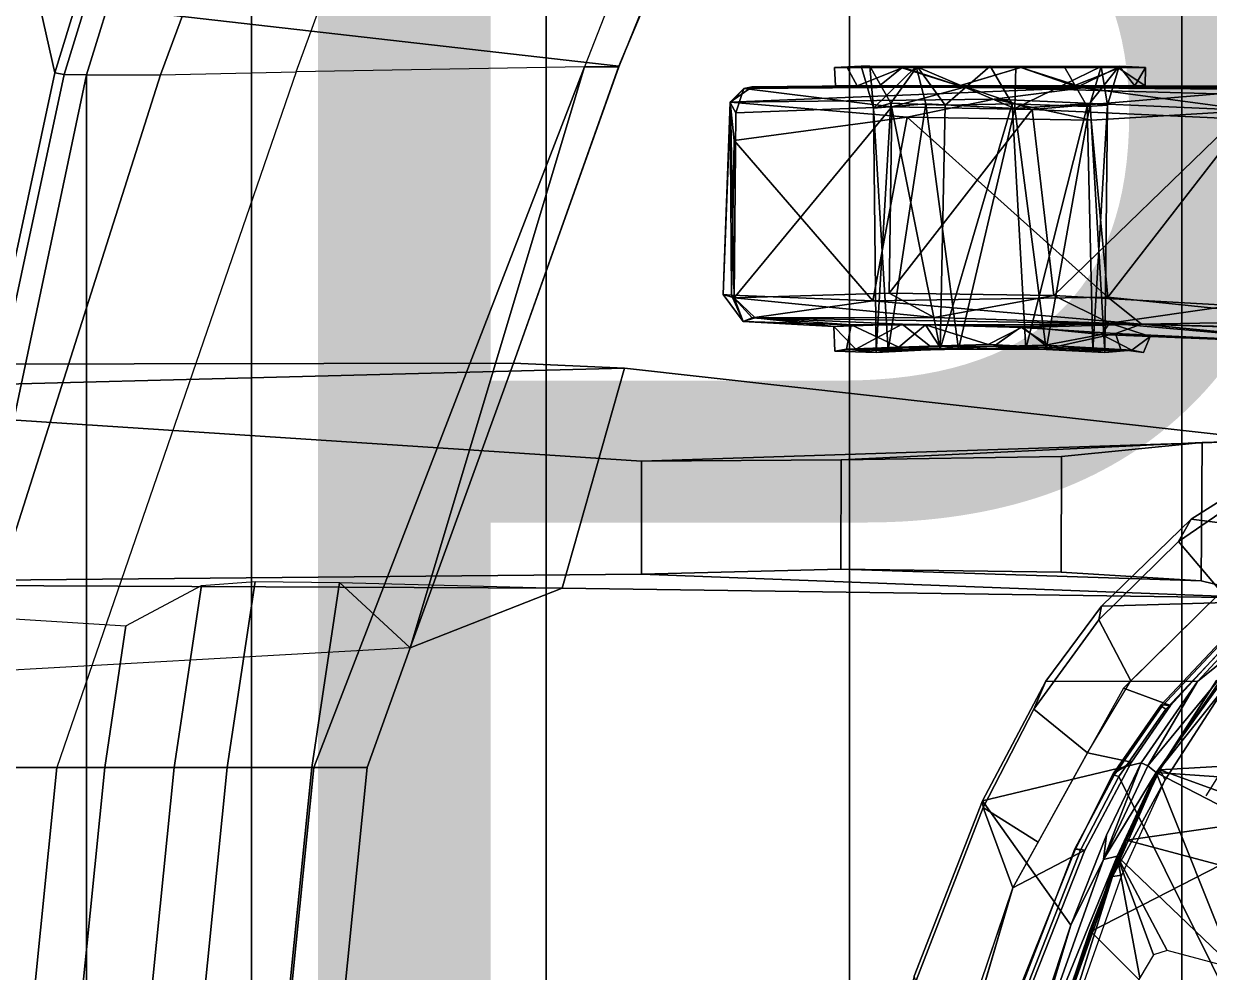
# Model space of a CAD drawing. Header units: inches. Extents: x -15.6 to 12, y -13.7 to 13.7.
# Drawn here: x -6.215 to -4.425, y 3.1 to 4.533 of the extents above; entities that cross this region are included whole.
import ezdxf

# ---------------------------------------------------------------- set-up
doc = ezdxf.new("R2010")
doc.units = ezdxf.units.IN
doc.header["$MEASUREMENT"] = 0
for name, color, linetype in [('SEAT-CHASSIS', 5, 'Continuous'), ('SEAT-FABRIC', 5, 'Continuous'), ('SEAT-FRAME', 5, 'Continuous'), ('SEAT-PROD_NO', 7, 'Continuous')]:
    doc.layers.add(name, color=color, linetype=linetype)
doc.styles.get("Standard").update_dxf_attribs({"font": 'arial.ttf'})

msp = doc.modelspace()

# ---------------------------------------------------------------- linework, layer by layer
at = {"layer": 'SEAT-CHASSIS'}
for points in [[(-4.4716, 3.7507, 13.9307), (-4.3994, 3.7998, 13.9459), (-4.3648, 3.8396, 13.8377), (-4.4525, 3.7843, 13.8168)], [(-4.4525, 3.7843, 13.8168), (-4.3648, 3.8396, 13.8377), (-4.1238, 3.786, 13.2692), (-4.1934, 3.7514, 13.2775)], [(-4.4072, 3.6745, 14.0016), (-4.305, 3.7283, 14.0231), (-4.3994, 3.7998, 13.9459), (-4.4716, 3.7507, 13.9307)], [(-4.5876, 3.6531, 13.7873), (-4.5919, 3.6325, 13.9054), (-4.4716, 3.7507, 13.9307), (-4.4525, 3.7843, 13.8168)], [(-4.3297, 3.6606, 13.303), (-4.5876, 3.6531, 13.7873), (-4.4525, 3.7843, 13.8168), (-4.1934, 3.7514, 13.2775)], [(-4.5919, 3.6325, 13.9054), (-4.5436, 3.5399, 13.9738), (-4.4072, 3.6745, 14.0016), (-4.4716, 3.7507, 13.9307)], [(-4.3947, 3.5994, 13.9614), (-4.4072, 3.6745, 14.0016), (-4.5546, 3.529, 13.9716), (-4.4837, 3.5027, 13.9377)], [(-4.6896, 3.4974, 13.8846), (-4.5919, 3.6325, 13.9054), (-4.5876, 3.6531, 13.7873), (-4.6715, 3.5394, 13.7697)], [(-4.6715, 3.5394, 13.7697), (-4.5876, 3.6531, 13.7873), (-4.3297, 3.6606, 13.303), (-4.4428, 3.5392, 13.3057)], [(-4.3297, 3.6606, 13.303), (-4.3537, 3.6113, 13.2921), (-4.4428, 3.5392, 13.3057)], [(-4.6086, 3.4314, 13.961), (-4.5436, 3.5399, 13.9738), (-4.5919, 3.6325, 13.9054), (-4.6896, 3.4974, 13.8846)], [(-4.5178, 3.4119, 13.2917), (-4.3537, 3.6113, 13.2921), (-4.505, 3.4015, 13.2835)], [(-4.3537, 3.6113, 13.2921), (-4.5178, 3.4119, 13.2917), (-4.4428, 3.5392, 13.3057)], [(-4.2579, 3.3845, 13.2366), (-4.505, 3.4015, 13.2835), (-4.3537, 3.6113, 13.2921)], [(-4.5278, 3.4162, 13.3059), (-4.7675, 3.3589, 13.7502), (-4.6715, 3.5394, 13.7697), (-4.4428, 3.5392, 13.3057)], [(-4.7675, 3.3589, 13.7502), (-4.7661, 3.349, 13.87), (-4.6896, 3.4974, 13.8846), (-4.6715, 3.5394, 13.7697)], [(-4.5426, 3.4171, 13.9204), (-4.4837, 3.5027, 13.9377), (-4.5546, 3.529, 13.9716), (-4.6086, 3.4314, 13.961)], [(-4.4428, 3.5392, 13.3057), (-4.5178, 3.4119, 13.2917), (-4.5278, 3.4162, 13.3059)], [(-4.7661, 3.349, 13.87), (-4.6833, 3.2962, 13.9463), (-4.6086, 3.4314, 13.961), (-4.6896, 3.4974, 13.8846)], [(-4.5426, 3.4171, 13.9204), (-4.6086, 3.4314, 13.961), (-4.7213, 3.2276, 13.9388), (-4.6126, 3.2844, 13.907)], [(-4.5801, 3.3072, 13.2981), (-4.6339, 3.171, 13.2902), (-4.7675, 3.3589, 13.7502), (-4.5278, 3.4162, 13.3059)], [(-4.5278, 3.4162, 13.3059), (-4.5848, 3.2701, 13.2819), (-4.5801, 3.3072, 13.2981)], [(-4.5178, 3.4119, 13.2917), (-4.5848, 3.2701, 13.2819), (-4.5278, 3.4162, 13.3059)], [(-4.5848, 3.2701, 13.2819), (-4.5178, 3.4119, 13.2917), (-4.505, 3.4015, 13.2835)], [(-4.5638, 3.2753, 13.275), (-4.5848, 3.2701, 13.2819), (-4.505, 3.4015, 13.2835)], [(-4.3868, 3.1058, 13.2174), (-4.5638, 3.2753, 13.275), (-4.505, 3.4015, 13.2835)], [(-4.505, 3.4015, 13.2835), (-4.3062, 3.2987, 13.23), (-4.3868, 3.1058, 13.2174)], [(-4.505, 3.4015, 13.2835), (-4.2579, 3.3845, 13.2366), (-4.3062, 3.2987, 13.23)], [(-4.8831, 3.0474, 13.8466), (-4.7661, 3.349, 13.87), (-4.7675, 3.3589, 13.7502), (-4.8707, 3.0939, 13.7307)], [(-4.7945, 3.0115, 13.9244), (-4.7213, 3.2276, 13.9388), (-4.7661, 3.349, 13.87), (-4.8831, 3.0474, 13.8466)], [(-4.7657, 2.7704, 13.2715), (-4.8707, 3.0939, 13.7307), (-4.7675, 3.3589, 13.7502), (-4.6339, 3.171, 13.2902)], [(-4.7661, 3.349, 13.87), (-4.7213, 3.2276, 13.9388), (-4.6833, 3.2962, 13.9463), (-4.7661, 3.349, 13.87)], [(-4.6339, 3.171, 13.2902), (-4.5801, 3.3072, 13.2981), (-4.5848, 3.2701, 13.2819)], [(-4.7704, 3.0612, 13.9307), (-4.726, 2.9976, 13.8919), (-4.6126, 3.2844, 13.907), (-4.7213, 3.2276, 13.9388)], [(-4.74, 2.7639, 13.2506), (-4.5638, 3.2753, 13.275), (-4.5297, 3.0913, 13.2425)], [(-4.5638, 3.2753, 13.275), (-4.74, 2.7639, 13.2506), (-4.7117, 2.9134, 13.2641)], [(-4.7117, 2.9134, 13.2641), (-4.5848, 3.2701, 13.2819), (-4.5638, 3.2753, 13.275)], [(-4.7117, 2.9134, 13.2641), (-4.6339, 3.171, 13.2902), (-4.5848, 3.2701, 13.2819)], [(-4.4886, 3.133, 13.2411), (-4.5638, 3.2753, 13.275), (-4.3868, 3.1058, 13.2174)], [(-4.5638, 3.2753, 13.275), (-4.5092, 3.1264, 13.2443), (-4.5297, 3.0913, 13.2425)], [(-4.5638, 3.2753, 13.275), (-4.4886, 3.133, 13.2411), (-4.5092, 3.1264, 13.2443)], [(-4.8195, 2.8948, 13.9226), (-4.7213, 3.2276, 13.9388), (-4.9146, 2.6572, 13.9008)], [(-4.7657, 2.7704, 13.2715), (-4.6339, 3.171, 13.2902), (-4.7117, 2.9134, 13.2641)]]:
    msp.add_3dface(points, dxfattribs=at)
at = {"layer": 'SEAT-FABRIC'}
for points in [[(-3.8227, -8.3532, 18.4832), (-3.8227, 8.3532, 18.4832), (-4.4663, 7.8949, 18.3444), (-4.4663, -7.8949, 18.3444)], [(-4.9682, -7.359, 18.1991), (-4.4663, -7.8949, 18.3444), (-4.4663, 7.8949, 18.3444), (-4.9682, 7.359, 18.1991)], [(-4.9682, -7.359, 18.1991), (-4.9682, 7.359, 18.1991), (-5.4261, 6.6279, 18.0299), (-5.4261, -6.6279, 18.0299)], [(-5.8711, -5.2618, 17.8643), (-5.4261, -6.6279, 18.0299), (-5.4261, 6.6279, 18.0299), (-5.8711, 5.2618, 17.8643)], [(-6.1203, 4.4558, 17.7516), (-5.8711, 5.2618, 17.8643), (-5.9021, 5.2784, 17.835), (-6.1541, 4.4562, 17.7202)], [(-5.8711, -5.2618, 17.8643), (-5.8711, 5.2618, 17.8643), (-6.1203, 4.4558, 17.7516), (-6.1203, -4.4558, 17.7516)], [(-6.1203, 4.4558, 17.7516), (-6.1541, 4.4562, 17.7202), (-6.3785, 3.4092, 17.6069), (-6.3411, 3.4092, 17.6369)], [(-6.3411, -3.4092, 17.6369), (-6.1203, -4.4558, 17.7516), (-6.1203, 4.4558, 17.7516), (-6.3411, 3.4092, 17.6369)]]:
    msp.add_3dface(points, dxfattribs=at)
at = {"layer": 'SEAT-FRAME'}
for points in [[(-5.9626, 6.5336, 18.3241), (-6.3525, 5.2756, 18.2071), (-6.1684, 4.4586, 17.757), (-5.9157, 5.2833, 17.8718)], [(-5.9021, 5.2784, 17.835), (-5.9157, 5.2833, 17.8718), (-6.1684, 4.4586, 17.757), (-6.1541, 4.4562, 17.7202)], [(-5.8039, 4.4602, 17.6445), (-5.5045, 5.279, 17.7363), (-5.0496, 5.2813, 17.4089), (-5.3684, 4.4678, 17.2925)], [(-5.3164, 4.4678, 17.1928), (-4.987, 5.2821, 17.3024), (-5.0496, 5.2813, 17.4089), (-5.3684, 4.4678, 17.2925)], [(-4.987, 5.2821, 17.3024), (-5.3164, 4.4678, 17.1928), (-5.3163, 4.4685, 17.0844), (-4.971, 5.295, 17.1858)], [(-6.1684, 4.4586, 17.757), (-6.3525, 5.2756, 18.2071), (-6.8052, 3.4089, 18.0014), (-6.393, 3.4088, 17.6436)], [(-6.0087, 4.4555, 17.7356), (-5.7037, 5.2784, 17.834), (-5.8711, 5.2618, 17.8643), (-6.1203, 4.4558, 17.7516)], [(-5.8039, 4.4602, 17.6445), (-5.5045, 5.279, 17.7363), (-5.7037, 5.2784, 17.834), (-6.0087, 4.4555, 17.7356)], [(-6.7582, 4.6332, 17.6613), (-5.2427, 4.6447, 17.106), (-5.3163, 4.4685, 17.0844)], [(-5.3163, 4.4685, 17.0844), (-5.4757, 4.0201, 17.0638), (-6.9077, 4.0177, 17.5897), (-6.7582, 4.6332, 17.6613)], [(-6.1684, 4.4586, 17.757), (-6.393, 3.4088, 17.6436), (-6.3785, 3.4092, 17.6069), (-6.1541, 4.4562, 17.7202)], [(-6.3411, 3.4092, 17.6369), (-6.0087, 4.4555, 17.7356), (-5.8039, 4.4602, 17.6445), (-6.1651, 3.4092, 17.5628)], [(-5.7771, 3.4092, 17.2207), (-5.3684, 4.4678, 17.2925), (-5.8039, 4.4602, 17.6445), (-6.1651, 3.4092, 17.5628)], [(-5.7771, 3.4092, 17.2207), (-5.6963, 3.4092, 17.0208), (-5.6317, 3.5901, 17.0554), (-5.3684, 4.4678, 17.2925)], [(-5.4757, 4.0201, 17.0638), (-5.3164, 4.4678, 17.1928), (-5.3684, 4.4678, 17.2925), (-5.6317, 3.5901, 17.0554)], [(-5.4757, 4.0201, 17.0638), (-5.3163, 4.4685, 17.0844), (-5.3164, 4.4678, 17.1928)], [(-4.8676, 4.4684, 15.8815), (-4.9506, 4.4685, 15.7528), (-4.9907, 4.4666, 15.7514)], [(-4.9718, 4.4665, 15.6239), (-4.9907, 4.4666, 15.7514), (-4.9506, 4.4685, 15.7528)], [(-4.9718, 4.4665, 15.6239), (-4.887, 4.4669, 15.5176), (-4.9568, 4.439, 15.5798)], [(-4.9568, 4.439, 15.5798), (-4.887, 4.4669, 15.5176), (-4.8021, 4.439, 15.48)], [(-4.9317, 4.405, 15.7519), (-4.9375, 4.4685, 15.6388), (-4.9506, 4.4685, 15.7528)], [(-4.9506, 4.4685, 15.7528), (-4.8676, 4.4684, 15.8815), (-4.9317, 4.405, 15.7519)], [(-4.9375, 4.4685, 15.6388), (-4.9317, 4.405, 15.7519), (-4.906, 4.4127, 15.6148)], [(-4.906, 4.4127, 15.6148), (-4.8661, 4.4684, 15.5489), (-4.9375, 4.4685, 15.6388)], [(-4.8676, 4.4684, 15.8815), (-4.8529, 4.4117, 15.8654), (-4.9317, 4.405, 15.7519)], [(-4.8024, 4.4391, 15.9481), (-4.889, 4.4662, 15.9136), (-4.9227, 4.439, 15.8811)], [(-4.8661, 4.4684, 15.5489), (-4.906, 4.4127, 15.6148), (-4.8235, 4.4095, 15.5505)], [(-4.889, 4.4662, 15.9136), (-4.8024, 4.4391, 15.9481), (-4.7097, 4.4669, 15.9459)], [(-4.7557, 4.4685, 15.5174), (-4.7094, 4.4664, 15.4787), (-4.887, 4.4669, 15.5176)], [(-4.7094, 4.4664, 15.4787), (-4.8021, 4.439, 15.48), (-4.887, 4.4669, 15.5176)], [(-4.8529, 4.4117, 15.8654), (-4.8676, 4.4684, 15.8815), (-4.7187, 4.4045, 15.8901)], [(-4.7187, 4.4045, 15.8901), (-4.8676, 4.4684, 15.8815), (-4.7169, 4.4684, 15.909)], [(-4.8235, 4.4095, 15.5505), (-4.7557, 4.4685, 15.5174), (-4.8661, 4.4684, 15.5489)], [(-4.7226, 4.4119, 15.5373), (-4.7557, 4.4685, 15.5174), (-4.8235, 4.4095, 15.5505)], [(-4.6212, 4.4384, 15.9152), (-4.7097, 4.4669, 15.9459), (-4.8024, 4.4391, 15.9481)], [(-4.8021, 4.439, 15.48), (-4.7094, 4.4664, 15.4787), (-4.6295, 4.4389, 15.5099)], [(-4.7557, 4.4685, 15.5174), (-4.6439, 4.4683, 15.5467), (-4.7094, 4.4664, 15.4787)], [(-4.5883, 4.4684, 15.826), (-4.6047, 4.4122, 15.812), (-4.7187, 4.4045, 15.8901)], [(-4.7187, 4.4045, 15.8901), (-4.7169, 4.4684, 15.909), (-4.5883, 4.4684, 15.826)], [(-4.5632, 4.4664, 15.8541), (-4.7097, 4.4669, 15.9459), (-4.6212, 4.4384, 15.9152)], [(-4.7094, 4.4664, 15.4787), (-4.6439, 4.4683, 15.5467), (-4.5593, 4.4667, 15.5825)], [(-4.7094, 4.4664, 15.4787), (-4.5593, 4.4667, 15.5825), (-4.6295, 4.4389, 15.5099)], [(-4.5608, 4.4686, 15.6753), (-4.5593, 4.4667, 15.5825), (-4.6439, 4.4683, 15.5467)], [(-4.6095, 4.4079, 15.6097), (-4.5608, 4.4686, 15.6753), (-4.6439, 4.4683, 15.5467)], [(-4.5375, 4.439, 15.6237), (-4.6295, 4.4389, 15.5099), (-4.5593, 4.4667, 15.5825)], [(-4.6212, 4.4384, 15.9152), (-4.5216, 4.4391, 15.7606), (-4.5632, 4.4664, 15.8541)], [(-4.5608, 4.4686, 15.6753), (-4.6095, 4.4079, 15.6097), (-4.5787, 4.4095, 15.7141)], [(-4.5883, 4.4684, 15.826), (-4.5787, 4.4095, 15.7141), (-4.6047, 4.4122, 15.812)], [(-4.5883, 4.4684, 15.826), (-4.5214, 4.4664, 15.7141), (-4.5608, 4.4686, 15.6753)], [(-4.5883, 4.4684, 15.826), (-4.5608, 4.4686, 15.6753), (-4.5787, 4.4095, 15.7141)], [(-4.5214, 4.4664, 15.7141), (-4.5632, 4.4664, 15.8541), (-4.5216, 4.4391, 15.7606)], [(-4.5593, 4.4667, 15.5825), (-4.5608, 4.4686, 15.6753), (-4.5214, 4.4664, 15.7141)], [(-4.5593, 4.4667, 15.5825), (-4.5214, 4.4664, 15.7141), (-4.5375, 4.439, 15.6237)], [(-4.5214, 4.4664, 15.7141), (-4.5216, 4.4391, 15.7606), (-4.5375, 4.439, 15.6237)], [(-6.3411, 3.4092, 17.6369), (-6.1203, 4.4558, 17.7516), (-6.0087, 4.4555, 17.7356), (-6.3411, 3.4092, 17.6369)], [(-5.1277, 4.4349, 15.5129), (-5.1484, 4.4144, 15.9306), (-5.115, 4.4374, 15.9072)], [(-5.1484, 4.4144, 15.9306), (-4.6155, 4.4357, 16.1602), (-5.115, 4.4374, 15.9072)], [(-4.7499, 4.4189, 16.1322), (-4.6155, 4.4357, 16.1602), (-5.1484, 4.4144, 15.9306)], [(-5.1484, 4.4144, 15.9306), (-5.1277, 4.4349, 15.5129), (-5.1479, 4.4126, 15.5063)], [(-5.1396, 4.3981, 15.4793), (-5.1479, 4.4126, 15.5063), (-5.1277, 4.4349, 15.5129)], [(-5.1396, 4.3981, 15.4793), (-5.1277, 4.4349, 15.5129), (-4.9045, 4.4072, 15.3555)], [(-4.9045, 4.4072, 15.3555), (-5.1277, 4.4349, 15.5129), (-4.7926, 4.4376, 15.3564)], [(-4.6155, 4.4357, 16.1602), (-4.8024, 4.4391, 15.9481), (-5.115, 4.4374, 15.9072)], [(-4.9045, 4.4072, 15.3555), (-4.7926, 4.4376, 15.3564), (-4.6924, 4.403, 15.2783)], [(-4.6155, 4.4357, 16.1602), (-4.6212, 4.4384, 15.9152), (-4.8024, 4.4391, 15.9481)], [(-4.7926, 4.4376, 15.3564), (-4.8021, 4.439, 15.48), (-4.6295, 4.4389, 15.5099)], [(-4.7926, 4.4376, 15.3564), (-4.6295, 4.4389, 15.5099), (-3.7352, 4.4331, 15.2415)], [(-3.7352, 4.4331, 15.2415), (-4.4117, 4.427, 15.2472), (-4.7926, 4.4376, 15.3564)], [(-4.7926, 4.4376, 15.3564), (-4.4117, 4.427, 15.2472), (-4.6924, 4.403, 15.2783)], [(-4.7499, 4.4189, 16.1322), (-4.3594, 4.4019, 16.272), (-4.6155, 4.4357, 16.1602)], [(-4.4117, 4.427, 15.2472), (-4.3842, 4.3892, 15.2209), (-4.6924, 4.403, 15.2783)], [(-3.7352, 4.4331, 15.2415), (-4.6295, 4.4389, 15.5099), (-4.5375, 4.439, 15.6237)], [(-3.6569, 4.438, 16.3089), (-4.5216, 4.4391, 15.7606), (-4.6212, 4.4384, 15.9152)], [(-4.6155, 4.4357, 16.1602), (-3.6569, 4.438, 16.3089), (-4.6212, 4.4384, 15.9152)], [(-3.6569, 4.438, 16.3089), (-4.6155, 4.4357, 16.1602), (-3.9675, 4.4297, 16.3262)], [(-4.6155, 4.4357, 16.1602), (-4.3594, 4.4019, 16.272), (-3.9675, 4.4297, 16.3262)], [(-4.5375, 4.439, 15.6237), (-4.5216, 4.4391, 15.7606), (-3.7352, 4.4331, 15.2415)], [(-3.7352, 4.4331, 15.2415), (-4.5216, 4.4391, 15.7606), (-3.6569, 4.438, 16.3089)], [(-5.1479, 4.4126, 15.5063), (-5.1589, 4.1235, 15.713), (-5.1484, 4.4144, 15.9306)], [(-5.1589, 4.1235, 15.713), (-5.1464, 4.1226, 15.9447), (-5.1484, 4.4144, 15.9306)], [(-5.1479, 4.4126, 15.5063), (-5.1422, 4.1187, 15.4805), (-5.1589, 4.1235, 15.713)], [(-4.7499, 4.4189, 16.1322), (-5.1484, 4.4144, 15.9306), (-4.8811, 4.3915, 16.088)], [(-5.1464, 4.1226, 15.9447), (-5.1421, 4.3565, 15.9532), (-5.1484, 4.4144, 15.9306)], [(-5.1484, 4.4144, 15.9306), (-5.1421, 4.3565, 15.9532), (-4.8811, 4.3915, 16.088)], [(-5.1396, 4.3981, 15.4793), (-5.1422, 4.1187, 15.4805), (-5.1479, 4.4126, 15.5063)], [(-5.1422, 4.1187, 15.4805), (-4.9045, 4.4072, 15.3555), (-4.9082, 4.1256, 15.3528)], [(-4.9045, 4.4072, 15.3555), (-5.1422, 4.1187, 15.4805), (-5.1396, 4.3981, 15.4793)], [(-4.906, 4.4127, 15.6148), (-4.9317, 4.405, 15.7519), (-4.9279, 4.0361, 15.6612)], [(-4.9096, 4.0386, 15.8042), (-4.9317, 4.405, 15.7519), (-4.8529, 4.4117, 15.8654)], [(-4.9317, 4.405, 15.7519), (-4.9096, 4.0386, 15.8042), (-4.9279, 4.0361, 15.6612)], [(-4.906, 4.4127, 15.6148), (-4.9279, 4.0361, 15.6612), (-4.8314, 4.0412, 15.5526)], [(-4.8529, 4.4117, 15.8654), (-4.8035, 4.0414, 15.8859), (-4.9096, 4.0386, 15.8042)], [(-4.9045, 4.4072, 15.3555), (-4.6924, 4.403, 15.2783), (-4.9082, 4.1256, 15.3528)], [(-4.8314, 4.0412, 15.5526), (-4.8235, 4.4095, 15.5505), (-4.906, 4.4127, 15.6148)], [(-4.8811, 4.3915, 16.088), (-4.6033, 4.387, 16.2026), (-4.7499, 4.4189, 16.1322)], [(-4.7187, 4.4045, 15.8901), (-4.8035, 4.0414, 15.8859), (-4.8529, 4.4117, 15.8654)], [(-4.8235, 4.4095, 15.5505), (-4.8314, 4.0412, 15.5526), (-4.7226, 4.4119, 15.5373)], [(-4.7226, 4.4119, 15.5373), (-4.8314, 4.0412, 15.5526), (-4.7018, 4.0416, 15.5441)], [(-4.8035, 4.0414, 15.8859), (-4.7187, 4.4045, 15.8901), (-4.6713, 4.0407, 15.8712)], [(-4.3594, 4.4019, 16.272), (-4.7499, 4.4189, 16.1322), (-4.6033, 4.387, 16.2026)], [(-4.7226, 4.4119, 15.5373), (-4.7018, 4.0416, 15.5441), (-4.6095, 4.4079, 15.6097)], [(-4.6047, 4.4122, 15.812), (-4.6713, 4.0407, 15.8712), (-4.7187, 4.4045, 15.8901)], [(-4.7018, 4.0416, 15.5441), (-4.6008, 4.0391, 15.626), (-4.6095, 4.4079, 15.6097)], [(-4.6047, 4.4122, 15.812), (-4.5826, 4.036, 15.7611), (-4.6713, 4.0407, 15.8712)], [(-4.6008, 4.0391, 15.626), (-4.5787, 4.4095, 15.7141), (-4.6095, 4.4079, 15.6097)], [(-4.5826, 4.036, 15.7611), (-4.6047, 4.4122, 15.812), (-4.5787, 4.4095, 15.7141)], [(-4.6008, 4.0391, 15.626), (-4.5826, 4.036, 15.7611), (-4.5787, 4.4095, 15.7141)], [(-4.8811, 4.3915, 16.088), (-5.1421, 4.3565, 15.9532), (-4.9332, 4.114, 16.0609)], [(-4.9332, 4.114, 16.0609), (-4.578, 4.1199, 16.2141), (-4.8811, 4.3915, 16.088)], [(-4.6596, 4.1221, 15.2652), (-4.9082, 4.1256, 15.3528), (-4.6924, 4.403, 15.2783)], [(-4.6033, 4.387, 16.2026), (-4.8811, 4.3915, 16.088), (-4.578, 4.1199, 16.2141)], [(-4.3842, 4.3892, 15.2209), (-4.6596, 4.1221, 15.2652), (-4.6924, 4.403, 15.2783)], [(-4.3842, 4.3892, 15.2209), (-4.3902, 4.1071, 15.2236), (-4.6596, 4.1221, 15.2652)], [(-4.578, 4.1199, 16.2141), (-4.3594, 4.4019, 16.272), (-4.6033, 4.387, 16.2026)], [(-4.3594, 4.4019, 16.272), (-4.578, 4.1199, 16.2141), (-4.2332, 4.0841, 16.299)], [(-5.1421, 4.3565, 15.9532), (-5.1464, 4.1226, 15.9447), (-4.9332, 4.114, 16.0609)], [(-5.1464, 4.1226, 15.9447), (-5.1589, 4.1235, 15.713), (-5.1286, 4.0828, 15.7176)], [(-5.1589, 4.1235, 15.713), (-5.1422, 4.1187, 15.4805), (-5.1286, 4.0828, 15.7176)], [(-4.9332, 4.114, 16.0609), (-5.1464, 4.1226, 15.9447), (-5.1151, 4.0887, 15.9291)], [(-5.1464, 4.1226, 15.9447), (-5.1286, 4.0828, 15.7176), (-5.1151, 4.0887, 15.9291)], [(-5.1422, 4.1187, 15.4805), (-4.9082, 4.1256, 15.3528), (-4.8405, 4.0888, 15.351)], [(-5.1286, 4.0828, 15.7176), (-5.1422, 4.1187, 15.4805), (-5.1107, 4.0884, 15.5017)], [(-5.1107, 4.0884, 15.5017), (-5.1422, 4.1187, 15.4805), (-4.8405, 4.0888, 15.351)], [(-4.578, 4.1199, 16.2141), (-4.9332, 4.114, 16.0609), (-4.5272, 4.0787, 16.2008)], [(-4.6596, 4.1221, 15.2652), (-4.8405, 4.0888, 15.351), (-4.9082, 4.1256, 15.3528)], [(-4.5757, 4.0806, 15.2787), (-4.8405, 4.0888, 15.351), (-4.6596, 4.1221, 15.2652)], [(-4.5757, 4.0806, 15.2787), (-4.6596, 4.1221, 15.2652), (-4.3902, 4.1071, 15.2236)], [(-4.578, 4.1199, 16.2141), (-4.5272, 4.0787, 16.2008), (-4.2332, 4.0841, 16.299)], [(-4.5272, 4.0787, 16.2008), (-4.9332, 4.114, 16.0609), (-5.1151, 4.0887, 15.9291)], [(-4.5757, 4.0806, 15.2787), (-4.3902, 4.1071, 15.2236), (-3.9694, 4.0606, 15.2379)], [(-5.1151, 4.0887, 15.9291), (-5.1286, 4.0828, 15.7176), (-4.9658, 4.0777, 15.828)], [(-4.9916, 4.0754, 15.6627), (-5.1286, 4.0828, 15.7176), (-5.1107, 4.0884, 15.5017)], [(-4.9658, 4.0777, 15.828), (-5.1286, 4.0828, 15.7176), (-4.9916, 4.0754, 15.6627)], [(-5.1107, 4.0884, 15.5017), (-4.8888, 4.0789, 15.5161), (-4.9916, 4.0754, 15.6627)], [(-4.2332, 4.0841, 16.299), (-4.5272, 4.0787, 16.2008), (-4.2556, 4.0715, 16.2672)], [(-4.9916, 4.0754, 15.6627), (-4.8888, 4.0789, 15.5161), (-4.9586, 4.041, 15.5856)], [(-4.9586, 4.041, 15.5856), (-4.9903, 4.0382, 15.7146), (-4.9916, 4.0754, 15.6627)], [(-4.9727, 4.0412, 15.8092), (-4.8939, 4.0442, 15.9051), (-4.9658, 4.0777, 15.828)], [(-4.8939, 4.0442, 15.9051), (-4.8536, 4.078, 15.9319), (-4.9658, 4.0777, 15.828)], [(-4.8458, 4.0452, 15.497), (-4.9586, 4.041, 15.5856), (-4.8888, 4.0789, 15.5161)], [(-4.8939, 4.0442, 15.9051), (-4.8328, 4.0462, 15.9371), (-4.8536, 4.078, 15.9319)], [(-4.8536, 4.078, 15.9319), (-4.7084, 4.0737, 15.9477), (-4.5272, 4.0787, 16.2008)], [(-4.8328, 4.0462, 15.9371), (-4.7587, 4.0481, 15.9495), (-4.8536, 4.078, 15.9319)], [(-4.7084, 4.0737, 15.9477), (-4.8536, 4.078, 15.9319), (-4.7587, 4.0481, 15.9495)], [(-4.7587, 4.0481, 15.9495), (-4.6624, 4.0437, 15.9284), (-4.7084, 4.0737, 15.9477)], [(-4.6725, 4.0474, 15.4928), (-4.7506, 4.0452, 15.4795), (-4.7081, 4.0753, 15.4756)], [(-4.7084, 4.0737, 15.9477), (-4.5664, 4.065, 15.8615), (-4.5272, 4.0787, 16.2008)], [(-4.6624, 4.0437, 15.9284), (-4.5664, 4.065, 15.8615), (-4.7084, 4.0737, 15.9477)], [(-4.5757, 4.0806, 15.2787), (-4.5878, 4.0631, 15.5442), (-4.7081, 4.0753, 15.4756)], [(-4.5878, 4.0631, 15.5442), (-4.6725, 4.0474, 15.4928), (-4.7081, 4.0753, 15.4756)], [(-4.6624, 4.0437, 15.9284), (-4.5583, 4.0409, 15.8487), (-4.5664, 4.065, 15.8615)], [(-4.5878, 4.0631, 15.5442), (-4.5757, 4.0806, 15.2787), (-4.514, 4.0603, 15.6888)], [(-4.5757, 4.0806, 15.2787), (-4.2049, 4.0477, 15.7695), (-4.514, 4.0603, 15.6888)], [(-4.5757, 4.0806, 15.2787), (-3.9694, 4.0606, 15.2379), (-4.2049, 4.0477, 15.7695)], [(-4.5272, 4.0787, 16.2008), (-4.5664, 4.065, 15.8615), (-4.2049, 4.0477, 15.7695)], [(-4.2049, 4.0477, 15.7695), (-4.5664, 4.065, 15.8615), (-4.514, 4.0603, 15.6888)], [(-4.2049, 4.0477, 15.7695), (-4.2556, 4.0715, 16.2672), (-4.5272, 4.0787, 16.2008)], [(-4.8035, 4.0414, 15.8859), (-4.8328, 4.0462, 15.9371), (-4.8939, 4.0442, 15.9051)], [(-4.6624, 4.0437, 15.9284), (-4.7587, 4.0481, 15.9495), (-4.8328, 4.0462, 15.9371)], [(-4.6624, 4.0437, 15.9284), (-4.8328, 4.0462, 15.9371), (-4.8035, 4.0414, 15.8859)], [(-4.6725, 4.0474, 15.4928), (-4.5418, 4.0397, 15.6125), (-4.7506, 4.0452, 15.4795)], [(-4.5878, 4.0631, 15.5442), (-4.5418, 4.0397, 15.6125), (-4.6725, 4.0474, 15.4928)], [(-4.5878, 4.0631, 15.5442), (-4.514, 4.0603, 15.6888), (-4.5418, 4.0397, 15.6125)], [(-4.5241, 4.0363, 15.7385), (-4.5418, 4.0397, 15.6125), (-4.514, 4.0603, 15.6888)], [(-4.9279, 4.0361, 15.6612), (-4.9727, 4.0412, 15.8092), (-4.9903, 4.0382, 15.7146)], [(-4.9279, 4.0361, 15.6612), (-4.9903, 4.0382, 15.7146), (-4.9586, 4.041, 15.5856)], [(-4.9727, 4.0412, 15.8092), (-4.9096, 4.0386, 15.8042), (-4.8939, 4.0442, 15.9051)], [(-4.9727, 4.0412, 15.8092), (-4.9279, 4.0361, 15.6612), (-4.9096, 4.0386, 15.8042)], [(-4.9586, 4.041, 15.5856), (-4.8314, 4.0412, 15.5526), (-4.9279, 4.0361, 15.6612)], [(-4.8939, 4.0442, 15.9051), (-4.9096, 4.0386, 15.8042), (-4.8035, 4.0414, 15.8859)], [(-4.8314, 4.0412, 15.5526), (-4.7506, 4.0452, 15.4795), (-4.7018, 4.0416, 15.5441)], [(-4.6713, 4.0407, 15.8712), (-4.6624, 4.0437, 15.9284), (-4.8035, 4.0414, 15.8859)], [(-4.5826, 4.036, 15.7611), (-4.6008, 4.0391, 15.626), (-4.5418, 4.0397, 15.6125)], [(-6.9077, 4.0177, 17.5897), (-5.4757, 4.0201, 17.0638), (-5.308, 4.0125, 16.8851), (-6.826, 3.9732, 17.1326)], [(-5.2822, 3.8722, 15.6062), (-6.826, 3.9732, 17.1326), (-5.308, 4.0125, 16.8851), (-4.3289, 3.9031, 15.7274)], [(-5.4757, 4.0201, 17.0638), (-5.6317, 3.5901, 17.0554), (-5.4019, 3.6801, 16.8716), (-5.308, 4.0125, 16.8851)], [(-4.3289, 3.9031, 15.7274), (-5.308, 4.0125, 16.8851), (-5.4019, 3.6801, 16.8716), (-4.3293, 3.6652, 15.7261)], [(-6.8564, 3.6866, 17.0946), (-6.826, 3.9732, 17.1326), (-5.2822, 3.8722, 15.6062), (-5.2824, 3.7013, 15.6053)], [(-4.981, 3.874, 15.3987), (-5.2822, 3.8722, 15.6062), (-4.3289, 3.9031, 15.7274), (-4.4358, 3.9004, 15.4671)], [(-4.3293, 3.6652, 15.7261), (-4.437, 3.6912, 15.4652), (-4.4358, 3.9004, 15.4671), (-4.3289, 3.9031, 15.7274)], [(-4.981, 3.874, 15.3987), (-4.4358, 3.9004, 15.4671), (-4.6483, 3.8791, 15.3585), (-4.981, 3.874, 15.3987)], [(-4.6486, 3.7042, 15.3575), (-4.6483, 3.8791, 15.3585), (-4.4358, 3.9004, 15.4671), (-4.437, 3.6912, 15.4652)], [(-5.2824, 3.7013, 15.6053), (-5.2822, 3.8722, 15.6062), (-4.981, 3.874, 15.3987), (-4.9812, 3.7089, 15.3978)], [(-4.6486, 3.7042, 15.3575), (-4.9812, 3.7089, 15.3978), (-4.981, 3.874, 15.3987), (-4.6483, 3.8791, 15.3585)], [(-4.437, 3.6912, 15.4652), (-4.3293, 3.6652, 15.7261), (-5.2824, 3.7013, 15.6053), (-4.9812, 3.7089, 15.3978)], [(-4.437, 3.6912, 15.4652), (-4.9812, 3.7089, 15.3978), (-4.6486, 3.7042, 15.3575), (-4.437, 3.6912, 15.4652)], [(-6.8564, 3.6866, 17.0946), (-5.2824, 3.7013, 15.6053), (-4.3293, 3.6652, 15.7261), (-5.4019, 3.6801, 16.8716)], [(-5.9078, 3.4092, 16.823), (-5.9881, 3.4092, 16.922), (-5.9469, 3.6844, 16.9402), (-5.8657, 3.6904, 16.8416)], [(-5.7803, 3.4092, 16.8222), (-5.9078, 3.4092, 16.823), (-5.8657, 3.6904, 16.8416), (-5.7385, 3.6885, 16.8407)], [(-5.6963, 3.4092, 17.0208), (-5.7803, 3.4092, 16.8222), (-5.7385, 3.6885, 16.8407), (-5.6317, 3.5901, 17.0554)], [(-5.4019, 3.6801, 16.8716), (-5.6317, 3.5901, 17.0554), (-5.7385, 3.6885, 16.8407)], [(-7.0305, 3.5116, 17.5309), (-6.8564, 3.6866, 17.0946), (-5.4019, 3.6801, 16.8716), (-5.6317, 3.5901, 17.0554)], [(-5.9881, 3.4092, 16.922), (-6.0929, 3.4092, 17.057), (-6.0608, 3.6232, 17.0711), (-5.9469, 3.6844, 16.9402)], [(-6.2633, 3.4092, 17.0682), (-6.2297, 3.6338, 17.0831), (-6.0608, 3.6232, 17.0711), (-6.0929, 3.4092, 17.057)], [(-4.4978, 3.5039, 13.9717), (-4.4081, 3.5992, 13.9891), (-4.3947, 3.5994, 13.9614), (-4.4837, 3.5027, 13.9377)], [(-4.4978, 3.5039, 13.9717), (-4.4967, 3.5012, 13.982), (-4.4106, 3.5931, 13.9983), (-4.4081, 3.5992, 13.9891)], [(-4.3511, 2.9702, 14.048), (-4.4039, 3.5891, 14.0064), (-4.4904, 3.4975, 13.9899), (-4.5616, 3.3956, 13.9771)], [(-4.4904, 3.4975, 13.9899), (-4.4039, 3.5891, 14.0064), (-4.4106, 3.5931, 13.9983), (-4.4967, 3.5012, 13.982)], [(-4.4996, 3.4059, 13.2403), (-4.5003, 3.4067, 13.2562), (-4.414, 3.5408, 13.2558)], [(-4.414, 3.5408, 13.2558), (-4.5003, 3.4067, 13.2562), (-4.4099, 3.5381, 13.2689)], [(-4.4914, 3.3907, 13.2676), (-4.4006, 3.5317, 13.276), (-4.5003, 3.4067, 13.2562)], [(-4.4996, 3.4059, 13.2403), (-4.414, 3.5408, 13.2558), (-4.2642, 3.4192, 12.8395)], [(-4.4978, 3.5039, 13.9717), (-4.5701, 3.3994, 13.9606), (-4.5687, 3.3976, 13.969), (-4.4967, 3.5012, 13.982)], [(-4.4978, 3.5039, 13.9717), (-4.4837, 3.5027, 13.9377), (-4.5426, 3.4171, 13.9204), (-4.5701, 3.3994, 13.9606)], [(-4.4904, 3.4975, 13.9899), (-4.4967, 3.5012, 13.982), (-4.5687, 3.3976, 13.969), (-4.5616, 3.3956, 13.9771)], [(-6.3516, 1.5585, 17.4546), (-6.1651, 3.4092, 17.5628), (-6.3411, 3.4092, 17.6369), (-6.5276, 1.5585, 17.5287)], [(-6.2794, 1.5585, 16.9488), (-6.4498, 1.5585, 16.96), (-6.2633, 3.4092, 17.0682), (-6.0929, 3.4092, 17.057)], [(-6.3516, 1.5585, 17.4546), (-5.9636, 1.5585, 17.1126), (-5.7771, 3.4092, 17.2207), (-6.1651, 3.4092, 17.5628)], [(-6.1746, 1.5585, 16.8139), (-6.2794, 1.5585, 16.9488), (-6.0929, 3.4092, 17.057), (-5.9881, 3.4092, 16.922)], [(-6.0943, 1.5585, 16.7148), (-6.1746, 1.5585, 16.8139), (-5.9881, 3.4092, 16.922), (-5.9078, 3.4092, 16.823)], [(-5.9668, 1.5585, 16.7141), (-6.0943, 1.5585, 16.7148), (-5.9078, 3.4092, 16.823), (-5.7803, 3.4092, 16.8222)], [(-5.8828, 1.5585, 16.9126), (-5.9668, 1.5585, 16.7141), (-5.7803, 3.4092, 16.8222), (-5.6963, 3.4092, 17.0208)], [(-5.9636, 1.5585, 17.1126), (-5.8828, 1.5585, 16.9126), (-5.6963, 3.4092, 17.0208), (-5.7771, 3.4092, 17.2207)], [(-4.627, 3.2865, 13.9437), (-4.5701, 3.3994, 13.9606), (-4.5426, 3.4171, 13.9204), (-4.6126, 3.2844, 13.907)], [(-4.4914, 3.3907, 13.2676), (-4.5003, 3.4067, 13.2562), (-4.5709, 3.2446, 13.2502)], [(-4.5003, 3.4067, 13.2562), (-4.552, 3.2992, 13.2433), (-4.5709, 3.2446, 13.2502)], [(-4.55, 3.2994, 13.2326), (-4.552, 3.2992, 13.2433), (-4.5003, 3.4067, 13.2562)], [(-4.55, 3.2994, 13.2326), (-4.5003, 3.4067, 13.2562), (-4.4996, 3.4059, 13.2403)], [(-4.3044, 3.3349, 12.8237), (-4.55, 3.2994, 13.2326), (-4.4996, 3.4059, 13.2403)], [(-4.2642, 3.4192, 12.8395), (-4.3044, 3.3349, 12.8237), (-4.4996, 3.4059, 13.2403)], [(-4.7349, 2.9886, 13.9491), (-4.3511, 2.9702, 14.048), (-4.5616, 3.3956, 13.9771), (-4.6196, 3.2844, 13.9673)], [(-4.627, 3.2865, 13.9437), (-4.6279, 3.2862, 13.956), (-4.5687, 3.3976, 13.969), (-4.5701, 3.3994, 13.9606)], [(-4.6196, 3.2844, 13.9673), (-4.5616, 3.3956, 13.9771), (-4.5687, 3.3976, 13.969), (-4.6279, 3.2862, 13.956)], [(-4.5572, 3.2464, 13.2577), (-4.4914, 3.3907, 13.2676), (-4.5709, 3.2446, 13.2502)], [(-4.55, 3.2994, 13.2326), (-4.3044, 3.3349, 12.8237), (-4.4084, 3.2619, 12.9418)], [(-4.6054, 3.1631, 13.2354), (-4.552, 3.2992, 13.2433), (-4.604, 3.1614, 13.2246)], [(-4.5709, 3.2446, 13.2502), (-4.552, 3.2992, 13.2433), (-4.6054, 3.1631, 13.2354)], [(-4.55, 3.2994, 13.2326), (-4.4084, 3.2619, 12.9418), (-4.604, 3.1614, 13.2246)], [(-4.604, 3.1614, 13.2246), (-4.552, 3.2992, 13.2433), (-4.55, 3.2994, 13.2326)], [(-4.74, 3.0032, 13.9312), (-4.741, 2.9929, 13.9412), (-4.6279, 3.2862, 13.956), (-4.627, 3.2865, 13.9437)], [(-4.6196, 3.2844, 13.9673), (-4.6279, 3.2862, 13.956), (-4.741, 2.9929, 13.9412), (-4.7349, 2.9886, 13.9491)], [(-4.74, 3.0032, 13.9312), (-4.627, 3.2865, 13.9437), (-4.6126, 3.2844, 13.907), (-4.726, 2.9976, 13.8919)], [(-4.4084, 3.2619, 12.9418), (-4.2543, 3.2225, 12.6572), (-4.2768, 2.8345, 12.4913), (-4.604, 3.1614, 13.2246)], [(-4.5709, 3.2446, 13.2502), (-4.6951, 2.8973, 13.2281), (-4.6763, 2.9089, 13.2407)], [(-4.5709, 3.2446, 13.2502), (-4.6054, 3.1631, 13.2354), (-4.6951, 2.8973, 13.2281)], [(-4.6763, 2.9089, 13.2407), (-4.5572, 3.2464, 13.2577), (-4.5709, 3.2446, 13.2502)], [(-4.6054, 3.1631, 13.2354), (-4.683, 2.9327, 13.2131), (-4.6951, 2.8973, 13.2281)], [(-4.683, 2.9327, 13.2131), (-4.6054, 3.1631, 13.2354), (-4.604, 3.1614, 13.2246)], [(-4.683, 2.9327, 13.2131), (-4.604, 3.1614, 13.2246), (-4.2768, 2.8345, 12.4913), (-4.5699, 2.6734, 12.8733)], [(-4.4823, 2.2622, 14.0427), (-3.8597, 2.073, 14.1875), (-3.8592, 3.109, 14.1496), (-4.3511, 2.9702, 14.048)]]:
    msp.add_3dface(points, dxfattribs=at)
for points, invisible_edges in [([(-4.9907, 4.4666, 15.7514), (-4.889, 4.4662, 15.9136), (-4.8676, 4.4684, 15.8815)], 2), ([(-4.9907, 4.4666, 15.7514), (-4.9718, 4.4665, 15.6239), (-4.9568, 4.439, 15.5798)], 12), ([(-4.889, 4.4662, 15.9136), (-4.9907, 4.4666, 15.7514), (-4.9894, 4.439, 15.7693)], 12), ([(-4.9568, 4.439, 15.5798), (-4.9894, 4.439, 15.7693), (-4.9907, 4.4666, 15.7514)], 12), ([(-4.9894, 4.439, 15.7693), (-4.9227, 4.439, 15.8811), (-4.889, 4.4662, 15.9136)], 12), ([(-4.9506, 4.4685, 15.7528), (-4.9375, 4.4685, 15.6388), (-4.9718, 4.4665, 15.6239)], 2), ([(-4.887, 4.4669, 15.5176), (-4.9718, 4.4665, 15.6239), (-4.9375, 4.4685, 15.6388)], 2), ([(-4.9375, 4.4685, 15.6388), (-4.8661, 4.4684, 15.5489), (-4.887, 4.4669, 15.5176)], 2), ([(-4.7097, 4.4669, 15.9459), (-4.8676, 4.4684, 15.8815), (-4.889, 4.4662, 15.9136)], 2), ([(-4.887, 4.4669, 15.5176), (-4.8661, 4.4684, 15.5489), (-4.7557, 4.4685, 15.5174)], 1), ([(-4.8676, 4.4684, 15.8815), (-4.7097, 4.4669, 15.9459), (-4.7169, 4.4684, 15.909)], 2), ([(-4.7557, 4.4685, 15.5174), (-4.7226, 4.4119, 15.5373), (-4.6439, 4.4683, 15.5467)], 2), ([(-4.6439, 4.4683, 15.5467), (-4.7226, 4.4119, 15.5373), (-4.6095, 4.4079, 15.6097)], 1), ([(-4.7097, 4.4669, 15.9459), (-4.5883, 4.4684, 15.826), (-4.7169, 4.4684, 15.909)], 12), ([(-4.7097, 4.4669, 15.9459), (-4.5632, 4.4664, 15.8541), (-4.5883, 4.4684, 15.826)], 2), ([(-4.5214, 4.4664, 15.7141), (-4.5883, 4.4684, 15.826), (-4.5632, 4.4664, 15.8541)], 2), ([(-4.9568, 4.439, 15.5798), (-4.8021, 4.439, 15.48), (-5.1277, 4.4349, 15.5129)], 14), ([(-5.115, 4.4374, 15.9072), (-4.9568, 4.439, 15.5798), (-5.1277, 4.4349, 15.5129)], 2), ([(-4.8021, 4.439, 15.48), (-4.7926, 4.4376, 15.3564), (-5.1277, 4.4349, 15.5129)], 12), ([(-5.115, 4.4374, 15.9072), (-4.8024, 4.4391, 15.9481), (-4.9227, 4.439, 15.8811)], 12), ([(-4.9227, 4.439, 15.8811), (-4.9894, 4.439, 15.7693), (-5.115, 4.4374, 15.9072)], 14), ([(-4.9568, 4.439, 15.5798), (-5.115, 4.4374, 15.9072), (-4.9894, 4.439, 15.7693)], 2), ([(-4.8536, 4.078, 15.9319), (-4.5272, 4.0787, 16.2008), (-5.1151, 4.0887, 15.9291)], 12), ([(-5.1151, 4.0887, 15.9291), (-4.9658, 4.0777, 15.828), (-4.8536, 4.078, 15.9319)], 12), ([(-4.8405, 4.0888, 15.351), (-4.8888, 4.0789, 15.5161), (-5.1107, 4.0884, 15.5017)], 1), ([(-4.7081, 4.0753, 15.4756), (-4.8888, 4.0789, 15.5161), (-4.8405, 4.0888, 15.351)], 14), ([(-4.8405, 4.0888, 15.351), (-4.5757, 4.0806, 15.2787), (-4.7081, 4.0753, 15.4756)], 12), ([(-4.9727, 4.0412, 15.8092), (-4.9658, 4.0777, 15.828), (-4.9916, 4.0754, 15.6627)], 12), ([(-4.9903, 4.0382, 15.7146), (-4.9727, 4.0412, 15.8092), (-4.9916, 4.0754, 15.6627)], 2), ([(-4.7081, 4.0753, 15.4756), (-4.8458, 4.0452, 15.497), (-4.8888, 4.0789, 15.5161)], 1), ([(-4.7506, 4.0452, 15.4795), (-4.8458, 4.0452, 15.497), (-4.7081, 4.0753, 15.4756)], 2), ([(-4.5583, 4.0409, 15.8487), (-4.514, 4.0603, 15.6888), (-4.5664, 4.065, 15.8615)], 1), ([(-4.5241, 4.0363, 15.7385), (-4.514, 4.0603, 15.6888), (-4.5583, 4.0409, 15.8487)], 2), ([(-4.8314, 4.0412, 15.5526), (-4.9586, 4.041, 15.5856), (-4.8458, 4.0452, 15.497)], 12), ([(-4.7506, 4.0452, 15.4795), (-4.8314, 4.0412, 15.5526), (-4.8458, 4.0452, 15.497)], 2), ([(-4.5418, 4.0397, 15.6125), (-4.7018, 4.0416, 15.5441), (-4.7506, 4.0452, 15.4795)], 1), ([(-4.7018, 4.0416, 15.5441), (-4.5418, 4.0397, 15.6125), (-4.6008, 4.0391, 15.626)], 1), ([(-4.5583, 4.0409, 15.8487), (-4.6624, 4.0437, 15.9284), (-4.6713, 4.0407, 15.8712)], 12), ([(-4.5583, 4.0409, 15.8487), (-4.6713, 4.0407, 15.8712), (-4.5826, 4.036, 15.7611)], 1), ([(-4.5826, 4.036, 15.7611), (-4.5241, 4.0363, 15.7385), (-4.5583, 4.0409, 15.8487)], 1), ([(-4.5826, 4.036, 15.7611), (-4.5418, 4.0397, 15.6125), (-4.5241, 4.0363, 15.7385)], 12), ([(-4.4099, 3.5381, 13.2689), (-4.5003, 3.4067, 13.2562), (-4.4006, 3.5317, 13.276)], 12), ([(-4.4006, 3.5317, 13.276), (-4.4914, 3.3907, 13.2676), (-4.3697, 3.4628, 13.2601)], 14), ([(-4.4914, 3.3907, 13.2676), (-4.4294, 3.3666, 13.2537), (-4.3697, 3.4628, 13.2601)], 13)]:
    msp.add_3dface(points, dxfattribs=dict(at, invisible_edges=invisible_edges))

# ---------------------------------------------------------------- texts
at = {"layer": 'SEAT-PROD_NO', "flags": 8}
msp.add_attdef('PROD_NO', (-6, 3), 'AER1C21AF', height=2, dxfattribs=at)

doc.saveas('drawing.dxf')
